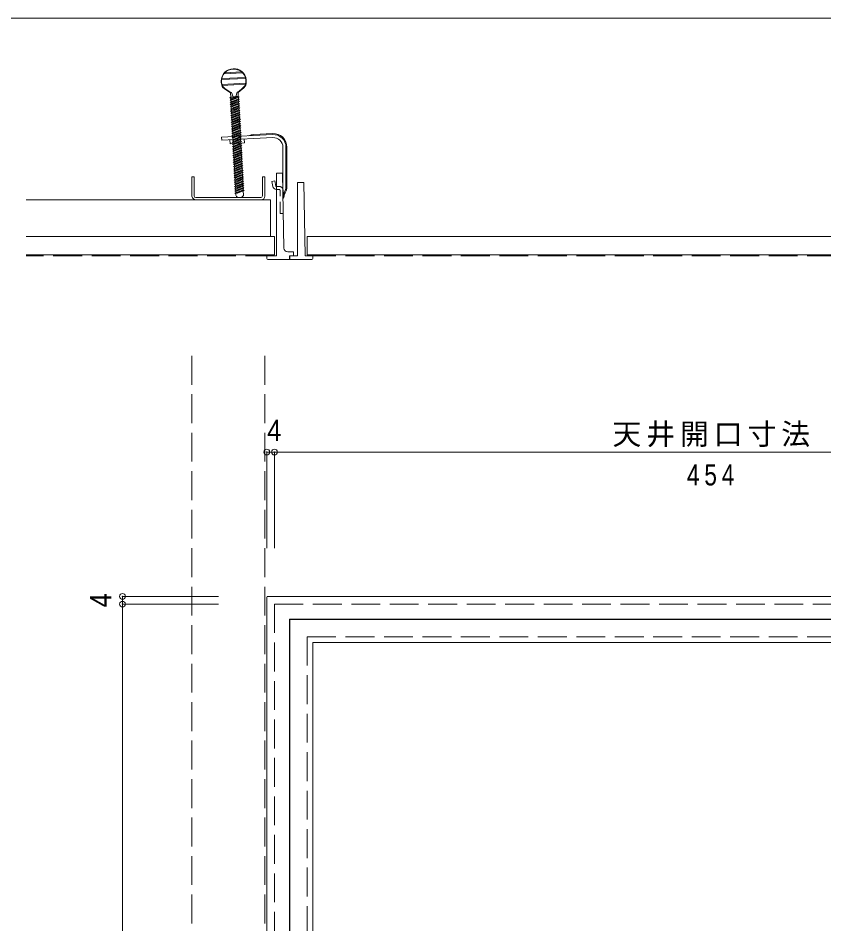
# Model space of a CAD drawing. Units: millimetres at full size, sheet at 1:5; details may follow other scales. Extents: x -705 to 705, y -488 to 488.
# Drawn here: x -61.3 to 357.7, y 16.8 to 487.5 of the extents above; entities that cross this region are included whole.
import ezdxf
from ezdxf.enums import TextEntityAlignment as Align

# ---------------------------------------------------------------- set-up
doc = ezdxf.new("R2010")
doc.units = ezdxf.units.MM
doc.header["$LTSCALE"] = 5
doc.header["$PDMODE"] = 32
doc.header["$PDSIZE"] = 3
doc.linetypes.add('DASHED1', pattern=[1.8, 1.2, -0.6])
doc.linetypes.add('DASHED3', pattern=[4, 3, -1])
for name, color, linetype, lineweight in [('2-0_ＫＢ製品', 2, 'Continuous', 9), ('2-1_躯体', 3, 'Continuous', 9), ('2-3_寸法', 4, 'Continuous', 9), ('2-8_他製品', 7, 'Continuous', 9), ('2-9_他製品', 7, 'Continuous', 9), ('F-0_図面枠', 5, 'Continuous', 9)]:
    doc.layers.add(name, color=color, linetype=linetype, lineweight=lineweight)
doc.styles.add('HGｺﾞｼｯｸM', font='')
doc.styles.get('HGｺﾞｼｯｸM').set_extended_font_data('HGｺﾞｼｯｸM')

msp = doc.modelspace()

# ---------------------------------------------------------------- linework, layer by layer
at = {"layer": '2-0_ＫＢ製品'}
for p, q in [((73, 407), (73, 364)), ((73.375, 407), (73, 407)), ((76.284, 407), (73.375, 407)), ((76.284, 407), (76.966, 367.965)), ((84, 402), (87.337, 402)), ((84, 364), (84, 402)), ((88, 364), (87.337, 402)), ((68, 362.5), (68, 364)), ((68, 364), (73, 364)), ((81.7, 366), (78.965, 366)), ((79.8, 362), (79.8, 364)), ((79.8, 364), (81.7, 364)), ((82, 364.3), (82, 365.7)), ((92, 364), (88, 364)), ((92, 362.5), (92, 364)), ((68.5, 362), (79.8, 362)), ((80.1, 362), (91.5, 362)), ((68, 186.5), (68, -274.5)), ((529.5, 187), (68.5, 187)), ((79.8, 175.2), (79.8, -263.2)), ((79.8, 175.2), (518.2, 175.2)), ((80.1, 174.4), (80.1, -262.4)), ((517.4, 174.9), (80.6, 174.9)), ((92, 163), (506, 163)), ((92, -251), (92, 163))]:
    msp.add_line(p, q, dxfattribs=at)
msp.add_lwpolyline([(80.1, 362), (80.1, 364), (84, 364)], dxfattribs=at)
for centre, radius, start, end in [((78.965, 368), 2, 181, 270), ((68.5, 362.5), 0.5, 180, 270), ((81.7, 365.7), 0.3, 0, 90), ((81.7, 364.3), 0.3, 270, 0), ((91.5, 362.5), 0.5, 270, 0), ((68.5, 186.5), 0.5, 90, 180), ((80.6, 174.4), 0.5, 90, 180)]:
    msp.add_arc(centre, radius, start, end, dxfattribs=at)
at = {"layer": '2-1_躯体'}
for p, q in [((72, 374), (-57, 374)), ((72, 364.5), (72, 374)), ((89, 364.5), (89, 374)), ((89, 374), (509, 374)), ((72, 364.5), (-57, 364.5)), ((89, 364.5), (509, 364.5))]:
    msp.add_line(p, q, dxfattribs=at)
at = {"layer": '2-1_躯体', "linetype": 'DASHED3'}
for p, q in [((72, 183), (526, 183)), ((72, 183), (72, -271)), ((89, 166), (89, -254))]:
    msp.add_line(p, q, dxfattribs=at)
msp.add_lwpolyline([(89, 166), (509, 166), (509, -254)], dxfattribs=at)
at = {"layer": '2-3_寸法'}
for p, q in [((68, 262), (72, 262)), ((68, 262), (68, 212)), ((72, 262), (72, 212)), ((72, 262), (526, 262)), ((-7, 187), (-7, 183)), ((-7, 187), (43, 187)), ((-7, 183), (43, 183)), ((-7, 183), (-7, -271))]:
    msp.add_line(p, q, dxfattribs=at)
for p in [(68, 262), (72, 262), (-7, 187), (-7, 183)]:
    msp.add_point(p, dxfattribs=at)
at = {"layer": '2-8_他製品'}
for p, q in [((44.515, 425.598), (71.067, 426.989)), ((44.598, 424), (44.515, 425.598)), ((44.598, 424), (71.151, 425.392)), ((48.997, 422.227), (48.892, 424.224)), ((56.387, 422.614), (56.282, 424.612)), ((61.34, 426.98), (71.041, 427.489)), ((56.387, 422.614), (48.997, 422.227)), ((76.412, 420.398), (76.412, 400)), ((78.012, 420.398), (78.012, 400)), ((78.512, 420.398), (78.512, 400)), ((29, 404.999), (30.2, 404.999)), ((29, 404.999), (29, 395.499)), ((30.2, 395.099), (30.2, 404.999)), ((65.8, 404.999), (65.8, 395.099)), ((67, 404.999), (65.8, 404.999)), ((67, 404.999), (67, 394.999)), ((70.715, 402.677), (71.178, 400.053)), ((72.98, 400), (73, 400)), ((76.512, 393.956), (76.512, 398)), ((77.012, 395), (77.012, 395.817)), ((70, 393), (-57, 393)), ((31.1, 394.199), (64.9, 394.199)), ((31.586, 393), (65, 393)), ((70, 374), (70, 393))]:
    msp.add_line(p, q, dxfattribs=at)
at = {"layer": '2-8_他製品', "linetype": 'DASHED1'}
for p, q in [((73, 400), (74.512, 400)), ((73.148, 398.4), (74.512, 398.4)), ((76.512, 386), (76.512, 393.956))]:
    msp.add_line(p, q, dxfattribs=at)
at = {"layer": '2-8_他製品', "linetype": 'DASHED3'}
for p, q in [((72, 364), (-57, 364)), ((89, 364), (509, 364)), ((29, 312), (29, -400)), ((67, 312), (67, -400))]:
    msp.add_line(p, q, dxfattribs=at)
at = {"layer": '2-8_他製品'}
msp.add_lwpolyline([(70.715, 402.677), (72.291, 402.954), (72.783, 400.165)], dxfattribs=at)
at = {"layer": '2-8_他製品', "linetype": 'DASHED1'}
msp.add_lwpolyline([(76.512, 386), (74.912, 386), (74.912, 398)], dxfattribs=at)
at = {"layer": '2-8_他製品'}
for centre, radius, start, end in [((61.824, 417.743), 9.25, 93, 111.92464), ((71.412, 420.398), 7.1, 359.99465, 92.99465), ((71.412, 420.398), 6.6, 359.99465, 92.99465), ((71.412, 420.398), 5, 359.99465, 92.99465), ((72.98, 400.2), 0.2, 190, 270), ((31.5, 395.499), 2.5, 180, 271.97958), ((73.148, 400.4), 2, 189.99999, 265.76574), ((74.512, 398), 2, 0, 16.29975), ((71.929, 400), 6.083, 318.88791, 359.99725), ((71.929, 400), 6.583, 320.54752, 359.99725), ((31.1, 395.099), 0.9, 180, 270), ((64.9, 395.099), 0.9, 270, 0), ((65, 394.999), 2, 270, 0), ((75.762, 395), 1.25, 306.8699, 359.99999)]:
    msp.add_arc(centre, radius, start, end, dxfattribs=at)
at = {"layer": '2-8_他製品', "linetype": 'DASHED1'}
for centre, radius, start, end in [((73.148, 400.4), 2, 265.76574, 269.99999), ((74.512, 398), 2, 16.29975, 90), ((74.512, 398), 0.4, 0, 90), ((71.929, 400), 4.483, 346.19546, 0.00001)]:
    msp.add_arc(centre, radius, start, end, dxfattribs=at)
at = {"layer": '2-9_他製品'}
for p, q in [((56.888, 456.684), (44.632, 456.043)), ((55.475, 459.114), (45.783, 458.607)), ((54.964, 459.588), (46.243, 459.131)), ((57.012, 456.19), (44.56, 455.538)), ((57.054, 453.689), (44.725, 453.044)), ((44.898, 452.552), (44.871, 452.551)), ((57.014, 453.186), (44.898, 452.552)), ((56.988, 453.185), (57.014, 453.186)), ((57.108, 453.692), (57.054, 453.689)), ((49.208, 448.7), (49.331, 446.347)), ((49.653, 448.814), (50.637, 446.556)), ((52.652, 448.971), (51.951, 446.767)), ((53.103, 448.904), (53.214, 446.78)), ((49.426, 445.152), (48.951, 445.011)), ((49.773, 444.084), (49.011, 443.858)), ((50.12, 443.016), (49.071, 442.705)), ((49.331, 446.347), (53.204, 446.968)), ((49.36, 445.8), (49.392, 445.194)), ((49.42, 444.647), (49.452, 444.041)), ((49.481, 443.494), (49.512, 442.888)), ((53.684, 446.415), (49.81, 445.266)), ((53.744, 445.262), (50.157, 444.198)), ((53.804, 444.109), (50.504, 443.13)), ((53.865, 442.956), (50.851, 442.062)), ((53.243, 446.232), (53.274, 445.627)), ((53.303, 445.079), (53.335, 444.474)), ((53.363, 443.926), (53.395, 443.321)), ((53.424, 442.773), (53.455, 442.168)), ((50.467, 441.948), (49.132, 441.552)), ((50.814, 440.88), (49.192, 440.399)), ((51.161, 439.812), (49.252, 439.246)), ((51.508, 438.744), (49.313, 438.093)), ((49.541, 442.341), (49.573, 441.735)), ((49.601, 441.188), (49.633, 440.582)), ((49.662, 440.035), (49.693, 439.429)), ((49.722, 438.882), (49.754, 438.276)), ((53.925, 441.803), (51.197, 440.994)), ((53.985, 440.65), (51.544, 439.926)), ((54.046, 439.497), (51.891, 438.858)), ((54.106, 438.344), (52.238, 437.79)), ((53.484, 441.62), (53.516, 441.015)), ((53.544, 440.467), (53.576, 439.862)), ((53.605, 439.314), (53.636, 438.709)), ((53.665, 438.161), (53.697, 437.556)), ((51.855, 437.676), (49.373, 436.94)), ((52.201, 436.608), (49.433, 435.787)), ((52.548, 435.54), (49.494, 434.634)), ((52.895, 434.472), (49.554, 433.482)), ((53.242, 433.405), (49.614, 432.329)), ((49.782, 437.729), (49.814, 437.123)), ((49.843, 436.576), (49.874, 435.97)), ((49.903, 435.423), (49.935, 434.817)), ((49.963, 434.27), (49.995, 433.664)), ((50.024, 433.117), (50.055, 432.511)), ((54.166, 437.191), (52.585, 436.722)), ((54.227, 436.038), (52.932, 435.654)), ((54.287, 434.885), (53.279, 434.586)), ((54.347, 433.732), (53.626, 433.518)), ((53.725, 437.008), (53.757, 436.403)), ((53.786, 435.855), (53.817, 435.25)), ((53.846, 434.702), (53.878, 434.097)), ((53.906, 433.549), (53.938, 432.944)), ((53.589, 432.337), (49.675, 431.176)), ((49.964, 430.091), (49.735, 430.023)), ((50.311, 429.023), (49.795, 428.87)), ((50.084, 431.964), (50.116, 431.359)), ((50.144, 430.811), (50.176, 430.206)), ((50.205, 429.658), (50.236, 429.053)), ((50.265, 428.505), (50.297, 427.9)), ((53.936, 431.269), (50.348, 430.204)), ((54.528, 430.273), (50.695, 429.137)), ((54.589, 429.12), (51.042, 428.069)), ((53.967, 432.396), (53.998, 431.791)), ((54.408, 432.579), (53.973, 432.45)), ((54.027, 431.243), (54.059, 430.638)), ((54.087, 430.09), (54.119, 429.485)), ((54.148, 428.937), (54.179, 428.332)), ((54.468, 431.426), (54.32, 431.382)), ((50.658, 427.955), (49.856, 427.717)), ((51.005, 426.887), (49.916, 426.564)), ((51.352, 425.819), (49.976, 425.411)), ((51.699, 424.751), (50.036, 424.258)), ((52.046, 423.683), (50.097, 423.105)), ((50.325, 427.352), (50.357, 426.747)), ((50.386, 426.199), (50.417, 425.594)), ((50.446, 425.046), (50.478, 424.441)), ((50.506, 423.893), (50.538, 423.288)), ((54.649, 427.967), (51.389, 427.001)), ((54.709, 426.814), (51.736, 425.933)), ((54.77, 425.662), (52.083, 424.865)), ((54.83, 424.509), (52.43, 423.797)), ((54.208, 427.785), (54.24, 427.179)), ((54.268, 426.632), (54.3, 426.026)), ((54.329, 425.479), (54.36, 424.873)), ((54.389, 424.326), (54.421, 423.72)), ((52.393, 422.615), (50.157, 421.952)), ((52.74, 421.547), (50.217, 420.799)), ((53.087, 420.479), (50.278, 419.646)), ((53.434, 419.411), (50.338, 418.493)), ((50.566, 422.74), (50.598, 422.135)), ((50.627, 421.587), (50.658, 420.982)), ((50.687, 420.434), (50.719, 419.829)), ((50.747, 419.281), (50.779, 418.676)), ((54.89, 423.356), (52.776, 422.729)), ((54.951, 422.203), (53.123, 421.661)), ((55.011, 421.05), (53.47, 420.593)), ((55.071, 419.897), (53.817, 419.525)), ((54.449, 423.173), (54.481, 422.567)), ((54.51, 422.02), (54.541, 421.414)), ((54.57, 420.867), (54.602, 420.261)), ((54.63, 419.714), (54.662, 419.108)), ((53.78, 418.343), (50.398, 417.34)), ((50.462, 416.13), (54.373, 417.348)), ((50.462, 416.13), (50.931, 415.766)), ((50.995, 415.159), (50.52, 415.018)), ((50.808, 418.128), (50.839, 417.523)), ((54.722, 417.955), (50.903, 416.313)), ((50.931, 415.766), (55.24, 417.553)), ((50.931, 415.766), (50.961, 415.201)), ((50.99, 414.654), (51.021, 414.048)), ((55.253, 416.422), (51.379, 415.273)), ((55.313, 415.269), (51.726, 414.205)), ((55.132, 418.744), (54.164, 418.457)), ((54.69, 418.561), (54.722, 417.955)), ((55.24, 417.553), (54.722, 417.955)), ((54.754, 417.351), (54.824, 416.01)), ((55.192, 417.591), (54.757, 417.462)), ((54.812, 416.239), (54.844, 415.634)), ((54.872, 415.086), (54.904, 414.481)), ((51.342, 414.091), (50.58, 413.865)), ((51.689, 413.023), (50.641, 412.712)), ((52.036, 411.955), (50.701, 411.559)), ((52.383, 410.887), (50.761, 410.406)), ((52.73, 409.819), (50.822, 409.253)), ((51.05, 413.501), (51.082, 412.895)), ((51.11, 412.348), (51.142, 411.742)), ((51.171, 411.195), (51.202, 410.589)), ((51.231, 410.042), (51.263, 409.436)), ((55.374, 414.116), (52.073, 413.137)), ((55.434, 412.963), (52.42, 412.069)), ((55.494, 411.81), (52.767, 411.001)), ((55.555, 410.657), (53.114, 409.933)), ((54.933, 413.933), (54.964, 413.328)), ((54.993, 412.78), (55.025, 412.175)), ((55.053, 411.627), (55.085, 411.022)), ((55.114, 410.474), (55.145, 409.869)), ((53.077, 408.751), (50.882, 408.1)), ((53.424, 407.683), (50.942, 406.947)), ((53.771, 406.615), (51.002, 405.794)), ((54.118, 405.547), (51.063, 404.641)), ((51.291, 408.889), (51.323, 408.283)), ((51.352, 407.736), (51.383, 407.13)), ((51.412, 406.583), (51.444, 405.977)), ((51.472, 405.43), (51.504, 404.824)), ((55.615, 409.504), (53.461, 408.865)), ((55.675, 408.351), (53.807, 407.797)), ((55.736, 407.198), (54.154, 406.729)), ((55.796, 406.045), (54.501, 405.661)), ((55.856, 404.892), (54.848, 404.593)), ((55.174, 409.321), (55.206, 408.716)), ((55.234, 408.168), (55.266, 407.563)), ((55.295, 407.015), (55.326, 406.41)), ((55.355, 405.862), (55.387, 405.257)), ((54.465, 404.479), (51.123, 403.488)), ((54.811, 403.411), (51.183, 402.336)), ((51.183, 402.336), (51.653, 401.971)), ((55.507, 402.951), (51.244, 401.183)), ((55.158, 402.344), (51.244, 401.183)), ((51.244, 401.183), (51.713, 400.818)), ((55.568, 401.798), (51.304, 400.03)), ((55.219, 401.191), (51.304, 400.03)), ((55.628, 400.645), (51.364, 398.877)), ((51.532, 404.277), (51.564, 403.671)), ((51.593, 403.124), (51.624, 402.518)), ((51.653, 401.971), (51.685, 401.365)), ((51.713, 400.818), (55.977, 402.586)), ((51.713, 400.818), (51.745, 400.213)), ((55.272, 401.675), (55.219, 401.191)), ((55.219, 401.191), (55.432, 401.182)), ((55.602, 401.304), (55.272, 401.675)), ((55.332, 400.522), (55.279, 400.038)), ((55.663, 400.151), (55.332, 400.522)), ((55.415, 404.709), (55.447, 404.104)), ((55.432, 401.182), (55.602, 401.304)), ((55.476, 403.556), (55.507, 402.951)), ((55.492, 400.029), (55.663, 400.151)), ((55.977, 402.586), (55.507, 402.951)), ((55.536, 402.403), (55.568, 401.798)), ((55.977, 402.586), (55.542, 402.457)), ((56.037, 401.433), (55.568, 401.798)), ((55.628, 400.645), (55.596, 401.25)), ((56.037, 401.433), (55.602, 401.304)), ((56.098, 400.28), (55.628, 400.645)), ((56.098, 400.28), (55.663, 400.151)), ((55.279, 400.038), (51.364, 398.877)), ((55.688, 399.492), (51.425, 397.724)), ((55.339, 398.885), (51.425, 397.724)), ((55.748, 398.339), (51.485, 396.571)), ((55.4, 397.732), (51.485, 396.571)), ((51.774, 399.665), (51.805, 399.06)), ((51.834, 398.512), (51.866, 397.907)), ((51.894, 397.359), (51.926, 396.754)), ((51.955, 396.206), (51.993, 395.466)), ((55.279, 400.038), (55.492, 400.029)), ((55.392, 399.369), (55.339, 398.885)), ((55.339, 398.885), (55.552, 398.876)), ((55.723, 398.998), (55.392, 399.369)), ((55.452, 398.216), (55.4, 397.732)), ((55.4, 397.732), (55.613, 397.723)), ((55.783, 397.845), (55.452, 398.216)), ((55.552, 398.876), (55.723, 398.998)), ((55.613, 397.723), (55.783, 397.845)), ((55.688, 399.492), (55.656, 400.097)), ((56.158, 399.127), (55.688, 399.492)), ((55.748, 398.339), (55.717, 398.944)), ((56.158, 399.127), (55.723, 398.998)), ((56.218, 397.974), (55.748, 398.339)), ((55.899, 395.47), (55.777, 397.791)), ((56.218, 397.974), (55.783, 397.845))]:
    msp.add_line(p, q, dxfattribs=at)
for points in [[(49.331, 446.347), (48.89, 446.164), (49.36, 445.8), (53.204, 446.968), (48.89, 446.164)], [(50.868, 416.975), (50.903, 416.313), (50.462, 416.13)], [(55.917, 403.739), (55.447, 404.104), (51.183, 402.336)], [(51.304, 400.03), (51.774, 399.665), (56.037, 401.433)], [(51.364, 398.877), (51.834, 398.512), (56.098, 400.28)], [(51.653, 401.971), (55.917, 403.739), (55.195, 403.525)], [(51.425, 397.724), (51.894, 397.359), (56.158, 399.127)], [(51.485, 396.571), (51.955, 396.206), (56.218, 397.974)]]:
    msp.add_lwpolyline(points, dxfattribs=at)
for points in [[(53.684, 446.415), (53.214, 446.78), (48.951, 445.011), (49.42, 444.647)], [(53.744, 445.262), (53.274, 445.627), (49.011, 443.858), (49.481, 443.494)], [(53.804, 444.109), (53.335, 444.474), (49.071, 442.705), (49.541, 442.341)], [(53.865, 442.956), (53.395, 443.321), (49.132, 441.552), (49.601, 441.188)], [(49.81, 445.266), (49.595, 445.279), (49.426, 445.152), (49.756, 444.786)], [(50.157, 444.198), (49.933, 444.241), (49.773, 444.084), (50.093, 443.747)], [(50.504, 443.13), (50.27, 443.202), (50.12, 443.016), (50.43, 442.709)], [(53.925, 441.803), (53.455, 442.168), (49.192, 440.399), (49.662, 440.035)], [(53.985, 440.65), (53.516, 441.015), (49.252, 439.246), (49.722, 438.882)], [(54.046, 439.497), (53.576, 439.862), (49.313, 438.093), (49.782, 437.729)], [(54.106, 438.344), (53.636, 438.709), (49.373, 436.94), (49.843, 436.576)], [(50.851, 442.062), (50.607, 442.164), (50.467, 441.948), (50.767, 441.671)], [(51.197, 440.994), (50.944, 441.126), (50.814, 440.88), (51.104, 440.633)], [(51.442, 439.595), (51.544, 439.926), (51.281, 440.088), (51.161, 439.812)], [(51.891, 438.858), (51.619, 439.05), (51.508, 438.744), (51.779, 438.557)], [(52.238, 437.79), (51.956, 438.012), (51.855, 437.676), (52.116, 437.519)], [(54.166, 437.191), (53.697, 437.556), (49.433, 435.787), (49.903, 435.423)], [(54.227, 436.038), (53.757, 436.403), (49.494, 434.634), (49.963, 434.27)], [(54.287, 434.885), (53.817, 435.25), (49.554, 433.482), (50.024, 433.117)], [(54.347, 433.732), (53.878, 434.097), (49.614, 432.329), (50.084, 431.964)], [(52.585, 436.722), (52.293, 436.974), (52.201, 436.608), (52.453, 436.481)], [(52.932, 435.654), (52.63, 435.936), (52.548, 435.54), (52.79, 435.443)], [(53.128, 434.404), (53.279, 434.586), (52.968, 434.897), (52.895, 434.472)], [(53.626, 433.518), (53.305, 433.859), (53.242, 433.405), (53.465, 433.366)], [(54.408, 432.579), (53.938, 432.944), (49.675, 431.176), (50.144, 430.811)], [(54.468, 431.426), (53.998, 431.791), (49.735, 430.023), (50.205, 429.658)], [(54.528, 430.273), (54.059, 430.638), (49.795, 428.87), (50.265, 428.505)], [(54.589, 429.12), (54.119, 429.485), (49.856, 427.717), (50.325, 427.352)], [(50.348, 430.204), (50.142, 430.191), (49.964, 430.091), (50.302, 429.698)], [(50.695, 429.137), (50.479, 429.153), (50.311, 429.023), (50.639, 428.66)], [(53.802, 432.328), (53.973, 432.45), (53.642, 432.821), (53.589, 432.337)], [(54.139, 431.29), (54.32, 431.382), (53.979, 431.783), (53.936, 431.269)], [(54.649, 427.967), (54.179, 428.332), (49.916, 426.564), (50.386, 426.199)], [(54.709, 426.814), (54.24, 427.179), (49.976, 425.411), (50.446, 425.046)], [(54.77, 425.662), (54.3, 426.026), (50.036, 424.258), (50.506, 423.893)], [(54.83, 424.509), (54.36, 424.873), (50.097, 423.105), (50.566, 422.74)], [(54.89, 423.356), (54.421, 423.72), (50.157, 421.952), (50.627, 421.587)], [(51.042, 428.069), (50.816, 428.115), (50.658, 427.955), (50.977, 427.622)], [(51.389, 427.001), (51.154, 427.077), (51.005, 426.887), (51.314, 426.584)], [(51.736, 425.933), (51.491, 426.039), (51.352, 425.819), (51.651, 425.546)], [(52.083, 424.865), (51.828, 425.001), (51.699, 424.751), (51.988, 424.508)], [(52.43, 423.797), (52.165, 423.963), (52.046, 423.683), (52.325, 423.47)], [(54.951, 422.203), (54.481, 422.567), (50.217, 420.799), (50.687, 420.434)], [(55.011, 421.05), (54.541, 421.414), (50.278, 419.646), (50.747, 419.281)], [(55.071, 419.897), (54.602, 420.261), (50.338, 418.493), (50.808, 418.128)], [(55.132, 418.744), (54.662, 419.108), (50.398, 417.34), (50.868, 416.975)], [(52.776, 422.729), (52.502, 422.925), (52.393, 422.615), (52.663, 422.432)], [(53.123, 421.661), (52.84, 421.887), (52.74, 421.547), (53, 421.393)], [(53.47, 420.593), (53.177, 420.848), (53.087, 420.479), (53.337, 420.355)], [(53.817, 419.525), (53.514, 419.81), (53.434, 419.411), (53.674, 419.317)], [(55.253, 416.422), (54.783, 416.787), (50.52, 415.018), (50.99, 414.654)], [(55.313, 415.269), (54.844, 415.634), (50.58, 413.865), (51.05, 413.501)], [(55.374, 414.116), (54.904, 414.481), (50.641, 412.712), (51.11, 412.348)], [(51.379, 415.273), (51.165, 415.286), (50.995, 415.159), (51.325, 414.793)], [(51.726, 414.205), (51.502, 414.247), (51.342, 414.091), (51.662, 413.754)], [(54.164, 418.457), (53.851, 418.772), (53.78, 418.343), (54.011, 418.279)], [(54.586, 417.34), (54.757, 417.462), (54.426, 417.833), (54.373, 417.348)], [(55.434, 412.963), (54.964, 413.328), (50.701, 411.559), (51.171, 411.195)], [(55.494, 411.81), (55.025, 412.175), (50.761, 410.406), (51.231, 410.042)], [(55.555, 410.657), (55.085, 411.022), (50.822, 409.253), (51.291, 408.889)], [(55.615, 409.504), (55.145, 409.869), (50.882, 408.1), (51.352, 407.736)], [(52.073, 413.137), (51.839, 413.209), (51.689, 413.023), (51.999, 412.716)], [(52.42, 412.069), (52.176, 412.171), (52.036, 411.955), (52.336, 411.678)], [(52.767, 411.001), (52.514, 411.133), (52.383, 410.887), (52.674, 410.64)], [(53.011, 409.602), (53.114, 409.933), (52.851, 410.095), (52.73, 409.819)], [(55.675, 408.351), (55.206, 408.716), (50.942, 406.947), (51.412, 406.583)], [(55.736, 407.198), (55.266, 407.563), (51.002, 405.794), (51.472, 405.43)], [(55.796, 406.045), (55.326, 406.41), (51.063, 404.641), (51.532, 404.277)], [(55.856, 404.892), (55.387, 405.257), (51.123, 403.488), (51.593, 403.124)], [(53.461, 408.865), (53.188, 409.057), (53.077, 408.751), (53.348, 408.564)], [(53.807, 407.797), (53.525, 408.019), (53.424, 407.683), (53.685, 407.526)], [(54.154, 406.729), (53.862, 406.981), (53.771, 406.615), (54.022, 406.488)], [(54.501, 405.661), (54.2, 405.943), (54.118, 405.547), (54.36, 405.449)], [(54.697, 404.411), (54.848, 404.593), (54.537, 404.904), (54.465, 404.479)], [(55.195, 403.525), (54.874, 403.866), (54.811, 403.411), (55.034, 403.373)], [(55.371, 402.335), (55.542, 402.457), (55.211, 402.828), (55.158, 402.344)]]:
    msp.add_lwpolyline(points, close=True, dxfattribs=at)
for centre, radius, start, end in [((50.484, 454.955), 6.152, 89.73719, 181.67159), ((50.484, 454.955), 5.952, 142.15801, 169.46913), ((44.894, 459.848), 1.527, 305.59932, 331.99965), ((50.484, 454.955), 5.952, 89.73719, 135.44096), ((51.182, 454.992), 6.152, 4.31841, 96.25281), ((51.182, 454.992), 5.952, 50.54904, 96.25281), ((56.23, 460.441), 1.527, 213.99035, 240.39068), ((51.182, 454.992), 5.952, 16.52087, 43.83199), ((57.737, 456.634), 0.85, 176.62611, 211.50969), ((50.852, 454.595), 6.521, 178.41378, 203.68751), ((50.852, 454.595), 6.321, 178.41378, 194.20834), ((50.484, 454.955), 5.952, 174.37507, 181.67159), ((43.793, 455.905), 0.85, 334.48031, 9.36389), ((43.78, 452.495), 1.093, 2.92886, 30.15107), ((50.852, 454.595), 6.321, 198.87159, 205.04627), ((45.797, 452.377), 1, 203.68751, 224.53394), ((55.711, 462.498), 14.965, 224.98267, 246.11969), ((45.199, 461.948), 14.965, 299.85417, 320.45606), ((45.033, 461.743), 15.165, 302.14983, 321.45606), ((56.112, 452.917), 0.8, 321.45606, 342.30249), ((50.852, 454.595), 6.321, 342.30249, 347.11841), ((56.112, 452.917), 1, 321.45606, 342.30249), ((51.182, 454.992), 5.952, 4.31841, 11.61493), ((58.105, 453.244), 1.093, 155.83893, 183.06114), ((50.852, 454.595), 6.521, 342.30249, 7.57622), ((50.852, 454.595), 6.321, 351.78166, 7.57622), ((55.894, 462.312), 15.165, 224.53394, 243.84017), ((52.992, 395.518), 1, 182.995, 230.31009), ((55.399, 395.444), 0.5, 322.69392, 2.995), ((53.887, 396.596), 2.401, 230.31009, 322.69392)]:
    msp.add_arc(centre, radius, start, end, dxfattribs=at)
at = {"layer": 'F-0_図面枠'}
msp.add_line((-705, 487.5), (705, 487.5), dxfattribs=at)

# ---------------------------------------------------------------- texts
at = {"layer": '2-3_寸法', "color": 7, "style": 'HGｺﾞｼｯｸM', "width": 0.9}
msp.add_text('4', height=11, dxfattribs=at).set_placement((68.25, 264.5), align=Align.BOTTOM_LEFT)
msp.add_text('4', height=11, rotation=90, dxfattribs=at).set_placement((-9.5, 181.25), align=Align.BOTTOM_LEFT)
at = {"layer": '2-3_寸法', "color": 7, "char_height": 11, "attachment_point": 7, "style": 'HGｺﾞｼｯｸM'}
for s, insert in [('\\T1.17;天井開口寸法', (247.75, 264.5)), ('\\T1.38;\\W0.8;454', (286.5, 244.5))]:
    msp.add_mtext(s, dxfattribs=dict(at, insert=insert))

doc.saveas('drawing.dxf')
